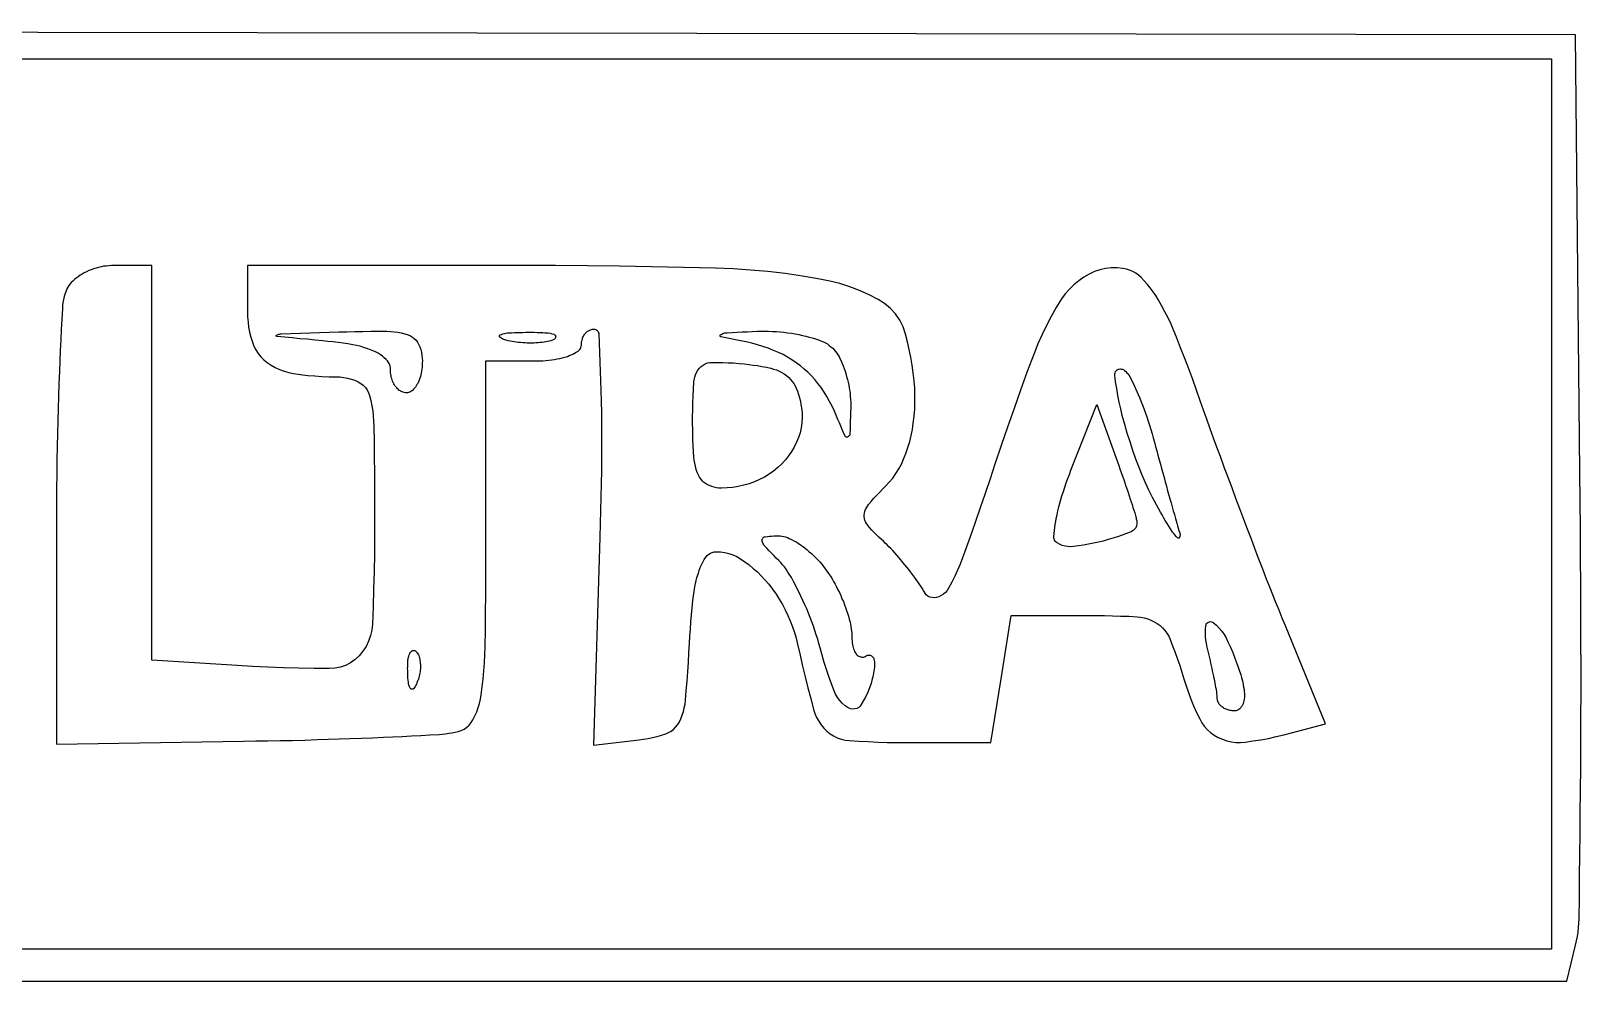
# Model space of a CAD drawing. Header units: millimetres. Extents: x -134 to 134, y -49 to 49.
# Drawn here: x -44.63 to -34.61, y -9.51 to -3.37 of the extents above; entities that cross this region are included whole.
import ezdxf

# ---------------------------------------------------------------- set-up
doc = ezdxf.new("R2010")
doc.units = ezdxf.units.MM
doc.header["$LTSCALE"] = 10
doc.header["$MEASUREMENT"] = 0

# ---------------------------------------------------------------- blocks, each defined once
blk = doc.blocks.new('DT0B-ULTRA_v_1')
at = {"color": 7, "linetype": 'Continuous', "lineweight": -3}
for points in [[(-51.71, -9.509, 0), (-34.699, -9.509, 0), (-34.642, -9.278, 0), (-34.636, -9.249, 0), (-34.631, -9.221, 0), (-34.626, -9.193, 0), (-34.623, -9.164, 0), (-34.621, -9.135, 0), (-34.62, -9.106, 0), (-34.618, -8.969, 0), (-34.617, -8.832, 0), (-34.615, -8.695, 0), (-34.613, -8.558, 0), (-34.612, -8.421, 0), (-34.611, -8.284, 0), (-34.609, -8.123, 0), (-34.608, -7.962, 0), (-34.608, -7.802, 0), (-34.607, -7.641, 0), (-34.607, -7.48, 0), (-34.608, -7.319, 0), (-34.608, -7.136, 0), (-34.609, -6.953, 0), (-34.61, -6.769, 0), (-34.611, -6.586, 0), (-34.613, -6.403, 0), (-34.615, -6.219, 0), (-34.643, -3.392, 0), (-51.682, -3.366, 0)], [(-34.798, -6.425, 0), (-34.798, -9.303, 0), (-51.708, -9.303, 0), (-68.619, -9.303, 0), (-68.619, -6.425, 0), (-68.619, -3.547, 0), (-51.708, -3.547, 0), (-34.798, -3.547, 0), (-34.798, -6.425, 0)], [(-44.398, -5.046, 0), (-44.405, -5.064, 0), (-44.411, -5.083, 0), (-44.415, -5.103, 0), (-44.419, -5.122, 0), (-44.421, -5.142, 0), (-44.423, -5.162, 0), (-44.427, -5.229, 0), (-44.43, -5.297, 0), (-44.433, -5.364, 0), (-44.437, -5.432, 0), (-44.44, -5.5, 0), (-44.442, -5.567, 0), (-44.445, -5.648, 0), (-44.448, -5.728, 0), (-44.451, -5.809, 0), (-44.453, -5.889, 0), (-44.455, -5.97, 0), (-44.456, -6.05, 0), (-44.458, -6.141, 0), (-44.459, -6.231, 0), (-44.46, -6.322, 0), (-44.46, -6.412, 0), (-44.461, -6.502, 0), (-44.461, -6.593, 0), (-44.461, -7.977, 0), (-43.253, -7.959, 0), (-43.173, -7.957, 0), (-43.094, -7.956, 0), (-43.015, -7.954, 0), (-42.936, -7.953, 0), (-42.856, -7.951, 0), (-42.777, -7.948, 0), (-42.705, -7.946, 0), (-42.634, -7.944, 0), (-42.562, -7.941, 0), (-42.49, -7.939, 0), (-42.419, -7.936, 0), (-42.347, -7.933, 0), (-42.287, -7.93, 0), (-42.227, -7.927, 0), (-42.167, -7.924, 0), (-42.107, -7.921, 0), (-42.047, -7.917, 0), (-41.987, -7.914, 0), (-41.966, -7.912, 0), (-41.946, -7.91, 0), (-41.925, -7.907, 0), (-41.905, -7.904, 0), (-41.885, -7.9, 0), (-41.865, -7.895, 0), (-41.845, -7.889, 0), (-41.826, -7.88, 0), (-41.809, -7.868, 0), (-41.793, -7.854, 0), (-41.78, -7.838, 0), (-41.769, -7.82, 0), (-41.756, -7.794, 0), (-41.745, -7.768, 0), (-41.735, -7.741, 0), (-41.727, -7.714, 0), (-41.721, -7.686, 0), (-41.716, -7.658, 0), (-41.709, -7.607, 0), (-41.703, -7.555, 0), (-41.698, -7.504, 0), (-41.694, -7.452, 0), (-41.692, -7.401, 0), (-41.691, -7.349, 0), (-41.689, -7.237, 0), (-41.688, -7.124, 0), (-41.686, -7.012, 0), (-41.686, -6.9, 0), (-41.685, -6.787, 0), (-41.685, -6.675, 0), (-41.685, -5.5, 0), (-41.377, -5.5, 0), (-41.357, -5.5, 0), (-41.337, -5.499, 0), (-41.318, -5.498, 0), (-41.298, -5.496, 0), (-41.278, -5.495, 0), (-41.259, -5.492, 0), (-41.242, -5.49, 0), (-41.225, -5.487, 0), (-41.208, -5.483, 0), (-41.192, -5.479, 0), (-41.175, -5.475, 0), (-41.159, -5.47, 0), (-41.147, -5.465, 0), (-41.135, -5.46, 0), (-41.123, -5.455, 0), (-41.112, -5.449, 0), (-41.101, -5.443, 0), (-41.09, -5.436, 0), (-41.084, -5.432, 0), (-41.078, -5.426, 0), (-41.074, -5.419, 0), (-41.071, -5.412, 0), (-41.069, -5.405, 0), (-41.068, -5.397, 0), (-41.068, -5.39, 0), (-41.068, -5.384, 0), (-41.067, -5.377, 0), (-41.066, -5.371, 0), (-41.064, -5.364, 0), (-41.062, -5.358, 0), (-41.06, -5.352, 0), (-41.058, -5.346, 0), (-41.055, -5.34, 0), (-41.052, -5.335, 0), (-41.048, -5.329, 0), (-41.045, -5.324, 0), (-41.041, -5.32, 0), (-41.037, -5.316, 0), (-41.033, -5.312, 0), (-41.028, -5.308, 0), (-41.023, -5.305, 0), (-41.018, -5.302, 0), (-41.013, -5.3, 0), (-41.008, -5.298, 0), (-41.003, -5.296, 0), (-40.998, -5.295, 0), (-40.993, -5.294, 0), (-40.987, -5.294, 0), (-40.981, -5.295, 0), (-40.975, -5.297, 0), (-40.969, -5.3, 0), (-40.964, -5.305, 0), (-40.96, -5.31, 0), (-40.957, -5.316, 0), (-40.956, -5.323, 0), (-40.956, -5.325, 0), (-40.953, -5.385, 0), (-40.951, -5.446, 0), (-40.949, -5.507, 0), (-40.946, -5.568, 0), (-40.944, -5.628, 0), (-40.943, -5.689, 0), (-40.941, -5.761, 0), (-40.939, -5.834, 0), (-40.938, -5.906, 0), (-40.938, -5.978, 0), (-40.938, -6.051, 0), (-40.938, -6.123, 0), (-40.939, -6.209, 0), (-40.94, -6.295, 0), (-40.942, -6.381, 0), (-40.944, -6.467, 0), (-40.946, -6.553, 0), (-40.948, -6.639, 0), (-40.99, -7.983, 0), (-40.695, -7.949, 0), (-40.666, -7.945, 0), (-40.637, -7.94, 0), (-40.608, -7.934, 0), (-40.579, -7.927, 0), (-40.55, -7.919, 0), (-40.522, -7.91, 0), (-40.505, -7.903, 0), (-40.488, -7.893, 0), (-40.473, -7.882, 0), (-40.459, -7.868, 0), (-40.447, -7.853, 0), (-40.437, -7.837, 0), (-40.426, -7.814, 0), (-40.417, -7.791, 0), (-40.409, -7.767, 0), (-40.403, -7.743, 0), (-40.398, -7.718, 0), (-40.395, -7.694, 0), (-40.39, -7.632, 0), (-40.385, -7.571, 0), (-40.381, -7.509, 0), (-40.376, -7.448, 0), (-40.373, -7.386, 0), (-40.369, -7.324, 0), (-40.367, -7.279, 0), (-40.364, -7.233, 0), (-40.36, -7.187, 0), (-40.356, -7.141, 0), (-40.352, -7.095, 0), (-40.348, -7.049, 0), (-40.344, -7.019, 0), (-40.339, -6.99, 0), (-40.334, -6.96, 0), (-40.328, -6.93, 0), (-40.321, -6.901, 0), (-40.312, -6.872, 0), (-40.307, -6.854, 0), (-40.3, -6.836, 0), (-40.292, -6.818, 0), (-40.283, -6.801, 0), (-40.274, -6.784, 0), (-40.263, -6.768, 0), (-40.255, -6.758, 0), (-40.245, -6.75, 0), (-40.234, -6.743, 0), (-40.222, -6.738, 0), (-40.21, -6.734, 0), (-40.197, -6.733, 0), (-40.169, -6.735, 0), (-40.142, -6.739, 0), (-40.115, -6.745, 0), (-40.089, -6.754, 0), (-40.064, -6.765, 0), (-40.04, -6.779, 0), (-40.011, -6.798, 0), (-39.984, -6.819, 0), (-39.957, -6.841, 0), (-39.931, -6.864, 0), (-39.906, -6.889, 0), (-39.882, -6.914, 0), (-39.857, -6.944, 0), (-39.833, -6.975, 0), (-39.81, -7.007, 0), (-39.789, -7.04, 0), (-39.769, -7.074, 0), (-39.751, -7.109, 0), (-39.734, -7.145, 0), (-39.718, -7.181, 0), (-39.704, -7.218, 0), (-39.691, -7.255, 0), (-39.68, -7.293, 0), (-39.671, -7.332, 0), (-39.655, -7.402, 0), (-39.639, -7.473, 0), (-39.622, -7.543, 0), (-39.604, -7.613, 0), (-39.586, -7.683, 0), (-39.567, -7.753, 0), (-39.559, -7.78, 0), (-39.548, -7.805, 0), (-39.534, -7.829, 0), (-39.519, -7.852, 0), (-39.501, -7.874, 0), (-39.481, -7.893, 0), (-39.461, -7.91, 0), (-39.438, -7.924, 0), (-39.415, -7.936, 0), (-39.39, -7.945, 0), (-39.364, -7.951, 0), (-39.338, -7.954, 0), (-39.276, -7.958, 0), (-39.215, -7.961, 0), (-39.153, -7.964, 0), (-39.091, -7.966, 0), (-39.029, -7.967, 0), (-38.967, -7.967, 0), (-38.422, -7.967, 0), (-38.356, -7.556, 0), (-38.29, -7.145, 0), (-37.794, -7.145, 0), (-37.741, -7.145, 0), (-37.688, -7.146, 0), (-37.635, -7.147, 0), (-37.583, -7.149, 0), (-37.53, -7.151, 0), (-37.477, -7.154, 0), (-37.454, -7.156, 0), (-37.431, -7.161, 0), (-37.408, -7.167, 0), (-37.387, -7.176, 0), (-37.366, -7.186, 0), (-37.346, -7.198, 0), (-37.328, -7.211, 0), (-37.312, -7.226, 0), (-37.297, -7.242, 0), (-37.284, -7.26, 0), (-37.272, -7.279, 0), (-37.263, -7.3, 0), (-37.247, -7.342, 0), (-37.231, -7.384, 0), (-37.216, -7.427, 0), (-37.201, -7.469, 0), (-37.187, -7.513, 0), (-37.174, -7.556, 0), (-37.16, -7.6, 0), (-37.145, -7.644, 0), (-37.129, -7.687, 0), (-37.111, -7.73, 0), (-37.092, -7.772, 0), (-37.072, -7.814, 0), (-37.058, -7.839, 0), (-37.042, -7.862, 0), (-37.022, -7.884, 0), (-37.001, -7.903, 0), (-36.978, -7.92, 0), (-36.953, -7.934, 0), (-36.925, -7.946, 0), (-36.897, -7.956, 0), (-36.867, -7.962, 0), (-36.838, -7.966, 0), (-36.808, -7.966, 0), (-36.778, -7.964, 0), (-36.728, -7.957, 0), (-36.677, -7.949, 0), (-36.627, -7.94, 0), (-36.578, -7.929, 0), (-36.528, -7.918, 0), (-36.479, -7.905, 0), (-36.259, -7.846, 0), (-36.518, -7.213, 0), (-36.539, -7.162, 0), (-36.559, -7.112, 0), (-36.579, -7.062, 0), (-36.599, -7.012, 0), (-36.619, -6.962, 0), (-36.639, -6.911, 0), (-36.664, -6.847, 0), (-36.689, -6.782, 0), (-36.713, -6.718, 0), (-36.738, -6.653, 0), (-36.763, -6.588, 0), (-36.787, -6.524, 0), (-36.812, -6.456, 0), (-36.838, -6.389, 0), (-36.863, -6.321, 0), (-36.888, -6.253, 0), (-36.913, -6.186, 0), (-36.938, -6.118, 0), (-36.96, -6.058, 0), (-36.982, -5.998, 0), (-37.004, -5.938, 0), (-37.025, -5.877, 0), (-37.047, -5.817, 0), (-37.068, -5.757, 0), (-37.092, -5.688, 0), (-37.117, -5.62, 0), (-37.143, -5.551, 0), (-37.168, -5.483, 0), (-37.195, -5.415, 0), (-37.221, -5.347, 0), (-37.239, -5.305, 0), (-37.257, -5.263, 0), (-37.276, -5.222, 0), (-37.297, -5.182, 0), (-37.318, -5.142, 0), (-37.341, -5.102, 0), (-37.356, -5.077, 0), (-37.373, -5.052, 0), (-37.391, -5.028, 0), (-37.41, -5.005, 0), (-37.43, -4.982, 0), (-37.451, -4.961, 0), (-37.467, -4.946, 0), (-37.485, -4.933, 0), (-37.505, -4.922, 0), (-37.525, -4.913, 0), (-37.546, -4.906, 0), (-37.568, -4.901, 0), (-37.606, -4.898, 0), (-37.643, -4.898, 0), (-37.68, -4.902, 0), (-37.717, -4.91, 0), (-37.752, -4.922, 0), (-37.786, -4.938, 0), (-37.821, -4.958, 0), (-37.854, -4.981, 0), (-37.886, -5.007, 0), (-37.914, -5.036, 0), (-37.941, -5.066, 0), (-37.964, -5.099, 0), (-37.999, -5.155, 0), (-38.032, -5.212, 0), (-38.063, -5.27, 0), (-38.091, -5.329, 0), (-38.118, -5.389, 0), (-38.142, -5.451, 0), (-38.186, -5.569, 0), (-38.229, -5.688, 0), (-38.272, -5.808, 0), (-38.314, -5.927, 0), (-38.355, -6.047, 0), (-38.395, -6.167, 0), (-38.427, -6.262, 0), (-38.459, -6.356, 0), (-38.491, -6.45, 0), (-38.523, -6.544, 0), (-38.556, -6.638, 0), (-38.589, -6.732, 0), (-38.604, -6.772, 0), (-38.62, -6.813, 0), (-38.637, -6.852, 0), (-38.655, -6.892, 0), (-38.674, -6.93, 0), (-38.695, -6.969, 0), (-38.704, -6.983, 0), (-38.715, -6.996, 0), (-38.728, -7.007, 0), (-38.742, -7.017, 0), (-38.757, -7.024, 0), (-38.773, -7.03, 0), (-38.788, -7.031, 0), (-38.802, -7.03, 0), (-38.815, -7.027, 0), (-38.828, -7.02, 0), (-38.839, -7.011, 0), (-38.848, -6.999, 0), (-38.849, -6.998, 0), (-38.857, -6.983, 0), (-38.866, -6.969, 0), (-38.875, -6.955, 0), (-38.884, -6.941, 0), (-38.894, -6.927, 0), (-38.904, -6.913, 0), (-38.916, -6.897, 0), (-38.928, -6.881, 0), (-38.94, -6.864, 0), (-38.952, -6.849, 0), (-38.965, -6.833, 0), (-38.977, -6.817, 0), (-38.99, -6.802, 0), (-39.003, -6.786, 0), (-39.016, -6.771, 0), (-39.029, -6.756, 0), (-39.043, -6.741, 0), (-39.056, -6.726, 0), (-39.068, -6.713, 0), (-39.08, -6.701, 0), (-39.091, -6.689, 0), (-39.104, -6.677, 0), (-39.116, -6.665, 0), (-39.129, -6.654, 0), (-39.145, -6.639, 0), (-39.16, -6.624, 0), (-39.176, -6.609, 0), (-39.191, -6.593, 0), (-39.205, -6.577, 0), (-39.22, -6.56, 0), (-39.226, -6.551, 0), (-39.232, -6.541, 0), (-39.236, -6.53, 0), (-39.239, -6.519, 0), (-39.24, -6.508, 0), (-39.24, -6.497, 0), (-39.239, -6.484, 0), (-39.236, -6.472, 0), (-39.232, -6.46, 0), (-39.226, -6.449, 0), (-39.22, -6.438, 0), (-39.212, -6.429, 0), (-39.195, -6.408, 0), (-39.177, -6.388, 0), (-39.159, -6.368, 0), (-39.14, -6.348, 0), (-39.122, -6.329, 0), (-39.103, -6.31, 0), (-39.079, -6.284, 0), (-39.056, -6.257, 0), (-39.036, -6.228, 0), (-39.017, -6.198, 0), (-39, -6.167, 0), (-38.986, -6.135, 0), (-38.971, -6.098, 0), (-38.958, -6.06, 0), (-38.946, -6.021, 0), (-38.937, -5.982, 0), (-38.929, -5.943, 0), (-38.923, -5.903, 0), (-38.918, -5.857, 0), (-38.914, -5.811, 0), (-38.913, -5.766, 0), (-38.913, -5.72, 0), (-38.914, -5.674, 0), (-38.918, -5.628, 0), (-38.924, -5.577, 0), (-38.931, -5.526, 0), (-38.939, -5.476, 0), (-38.949, -5.426, 0), (-38.96, -5.376, 0), (-38.973, -5.326, 0), (-38.988, -5.28, 0), (-39.01, -5.237, 0), (-39.038, -5.196, 0), (-39.07, -5.16, 0), (-39.108, -5.129, 0), (-39.149, -5.103, 0), (-39.209, -5.072, 0), (-39.27, -5.045, 0), (-39.333, -5.021, 0), (-39.397, -5, 0), (-39.462, -4.983, 0), (-39.528, -4.97, 0), (-39.64, -4.951, 0), (-39.751, -4.935, 0), (-39.863, -4.922, 0), (-39.976, -4.912, 0), (-40.088, -4.905, 0), (-40.201, -4.9, 0), (-40.408, -4.895, 0), (-40.615, -4.891, 0), (-40.822, -4.887, 0), (-41.029, -4.885, 0), (-41.236, -4.883, 0), (-41.443, -4.883, 0), (-43.227, -4.883, 0), (-43.227, -5.18, 0), (-43.226, -5.214, 0), (-43.223, -5.248, 0), (-43.219, -5.281, 0), (-43.213, -5.314, 0), (-43.205, -5.347, 0), (-43.195, -5.379, 0), (-43.185, -5.405, 0), (-43.172, -5.429, 0), (-43.157, -5.452, 0), (-43.14, -5.473, 0), (-43.121, -5.492, 0), (-43.1, -5.509, 0), (-43.074, -5.527, 0), (-43.047, -5.542, 0), (-43.019, -5.555, 0), (-42.989, -5.566, 0), (-42.959, -5.575, 0), (-42.928, -5.581, 0), (-42.883, -5.588, 0), (-42.837, -5.593, 0), (-42.791, -5.597, 0), (-42.745, -5.6, 0), (-42.699, -5.602, 0), (-42.653, -5.603, 0), (-42.629, -5.603, 0), (-42.604, -5.606, 0), (-42.58, -5.611, 0), (-42.556, -5.617, 0), (-42.533, -5.625, 0), (-42.511, -5.635, 0), (-42.494, -5.645, 0), (-42.478, -5.657, 0), (-42.464, -5.671, 0), (-42.453, -5.687, 0), (-42.444, -5.705, 0), (-42.437, -5.723, 0), (-42.429, -5.756, 0), (-42.423, -5.789, 0), (-42.417, -5.822, 0), (-42.413, -5.855, 0), (-42.411, -5.889, 0), (-42.409, -5.922, 0), (-42.408, -6.022, 0), (-42.407, -6.122, 0), (-42.406, -6.221, 0), (-42.405, -6.321, 0), (-42.405, -6.421, 0), (-42.405, -6.52, 0), (-42.405, -6.634, 0), (-42.406, -6.748, 0), (-42.408, -6.861, 0), (-42.411, -6.975, 0), (-42.415, -7.089, 0), (-42.419, -7.202, 0), (-42.423, -7.24, 0), (-42.431, -7.276, 0), (-42.444, -7.312, 0), (-42.46, -7.346, 0), (-42.481, -7.377, 0), (-42.505, -7.406, 0), (-42.531, -7.431, 0), (-42.56, -7.451, 0), (-42.592, -7.468, 0), (-42.626, -7.48, 0), (-42.661, -7.487, 0), (-42.697, -7.489, 0), (-42.796, -7.488, 0), (-42.895, -7.486, 0), (-42.994, -7.484, 0), (-43.094, -7.48, 0), (-43.193, -7.475, 0), (-43.292, -7.469, 0), (-43.844, -7.434, 0), (-43.844, -6.158, 0), (-43.844, -4.883, 0), (-44.09, -4.883, 0), (-44.106, -4.883, 0), (-44.123, -4.884, 0), (-44.14, -4.886, 0), (-44.156, -4.888, 0), (-44.172, -4.891, 0), (-44.189, -4.895, 0), (-44.205, -4.899, 0), (-44.221, -4.904, 0), (-44.236, -4.91, 0), (-44.252, -4.916, 0), (-44.267, -4.923, 0), (-44.282, -4.931, 0), (-44.295, -4.938, 0), (-44.308, -4.946, 0), (-44.321, -4.955, 0), (-44.333, -4.964, 0), (-44.345, -4.973, 0), (-44.356, -4.983, 0), (-44.365, -4.992, 0), (-44.373, -5.002, 0), (-44.381, -5.012, 0), (-44.387, -5.023, 0), (-44.393, -5.034, 0), (-44.398, -5.046, 0)], [(-42.096, -5.5, 0), (-42.097, -5.513, 0), (-42.097, -5.526, 0), (-42.098, -5.539, 0), (-42.1, -5.552, 0), (-42.102, -5.565, 0), (-42.104, -5.578, 0), (-42.106, -5.59, 0), (-42.109, -5.601, 0), (-42.113, -5.612, 0), (-42.117, -5.624, 0), (-42.121, -5.634, 0), (-42.126, -5.645, 0), (-42.131, -5.653, 0), (-42.136, -5.661, 0), (-42.141, -5.669, 0), (-42.147, -5.676, 0), (-42.153, -5.683, 0), (-42.16, -5.69, 0), (-42.165, -5.694, 0), (-42.171, -5.698, 0), (-42.178, -5.701, 0), (-42.185, -5.704, 0), (-42.192, -5.705, 0), (-42.199, -5.705, 0), (-42.206, -5.705, 0), (-42.213, -5.704, 0), (-42.22, -5.702, 0), (-42.226, -5.7, 0), (-42.232, -5.697, 0), (-42.238, -5.694, 0), (-42.245, -5.69, 0), (-42.251, -5.685, 0), (-42.257, -5.68, 0), (-42.262, -5.674, 0), (-42.267, -5.668, 0), (-42.272, -5.662, 0), (-42.277, -5.654, 0), (-42.281, -5.647, 0), (-42.285, -5.639, 0), (-42.289, -5.631, 0), (-42.292, -5.622, 0), (-42.294, -5.614, 0), (-42.297, -5.604, 0), (-42.298, -5.595, 0), (-42.3, -5.586, 0), (-42.301, -5.576, 0), (-42.302, -5.567, 0), (-42.302, -5.557, 0), (-42.303, -5.545, 0), (-42.305, -5.532, 0), (-42.309, -5.521, 0), (-42.315, -5.509, 0), (-42.322, -5.499, 0), (-42.33, -5.49, 0), (-42.342, -5.479, 0), (-42.354, -5.468, 0), (-42.368, -5.459, 0), (-42.381, -5.45, 0), (-42.395, -5.443, 0), (-42.41, -5.436, 0), (-42.432, -5.427, 0), (-42.454, -5.419, 0), (-42.476, -5.412, 0), (-42.499, -5.405, 0), (-42.522, -5.4, 0), (-42.545, -5.395, 0), (-42.577, -5.39, 0), (-42.609, -5.385, 0), (-42.641, -5.38, 0), (-42.674, -5.376, 0), (-42.706, -5.373, 0), (-42.739, -5.369, 0), (-42.788, -5.365, 0), (-42.838, -5.36, 0), (-42.887, -5.356, 0), (-42.937, -5.351, 0), (-42.986, -5.347, 0), (-43.036, -5.342, 0), (-43.037, -5.342, 0), (-43.038, -5.342, 0), (-43.038, -5.341, 0), (-43.039, -5.34, 0), (-43.04, -5.339, 0), (-43.04, -5.338, 0), (-43.04, -5.337, 0), (-43.04, -5.336, 0), (-43.04, -5.335, 0), (-43.039, -5.335, 0), (-43.038, -5.334, 0), (-43.038, -5.333, 0), (-43.038, -5.333, 0), (-43.033, -5.331, 0), (-43.028, -5.329, 0), (-43.023, -5.327, 0), (-43.018, -5.326, 0), (-43.013, -5.325, 0), (-43.008, -5.325, 0), (-42.946, -5.323, 0), (-42.884, -5.321, 0), (-42.822, -5.318, 0), (-42.76, -5.316, 0), (-42.698, -5.314, 0), (-42.636, -5.312, 0), (-42.584, -5.311, 0), (-42.533, -5.309, 0), (-42.481, -5.309, 0), (-42.429, -5.308, 0), (-42.377, -5.308, 0), (-42.326, -5.308, 0), (-42.302, -5.309, 0), (-42.279, -5.311, 0), (-42.255, -5.314, 0), (-42.232, -5.319, 0), (-42.21, -5.325, 0), (-42.187, -5.332, 0), (-42.173, -5.338, 0), (-42.16, -5.346, 0), (-42.148, -5.355, 0), (-42.137, -5.366, 0), (-42.128, -5.378, 0), (-42.121, -5.392, 0), (-42.113, -5.409, 0), (-42.107, -5.426, 0), (-42.102, -5.444, 0), (-42.099, -5.463, 0), (-42.097, -5.481, 0), (-42.096, -5.5, 0)], [(-39.444, -5.418, 0), (-39.435, -5.427, 0), (-39.426, -5.438, 0), (-39.418, -5.449, 0), (-39.41, -5.46, 0), (-39.403, -5.471, 0), (-39.397, -5.483, 0), (-39.39, -5.499, 0), (-39.383, -5.516, 0), (-39.376, -5.532, 0), (-39.37, -5.548, 0), (-39.364, -5.565, 0), (-39.359, -5.582, 0), (-39.354, -5.6, 0), (-39.349, -5.619, 0), (-39.344, -5.637, 0), (-39.34, -5.656, 0), (-39.337, -5.675, 0), (-39.334, -5.694, 0), (-39.331, -5.712, 0), (-39.33, -5.73, 0), (-39.328, -5.748, 0), (-39.327, -5.766, 0), (-39.327, -5.785, 0), (-39.327, -5.803, 0), (-39.328, -5.831, 0), (-39.329, -5.858, 0), (-39.33, -5.886, 0), (-39.33, -5.913, 0), (-39.331, -5.941, 0), (-39.333, -5.969, 0), (-39.333, -5.973, 0), (-39.334, -5.977, 0), (-39.336, -5.982, 0), (-39.339, -5.985, 0), (-39.342, -5.988, 0), (-39.346, -5.991, 0), (-39.349, -5.992, 0), (-39.351, -5.993, 0), (-39.354, -5.993, 0), (-39.357, -5.992, 0), (-39.359, -5.991, 0), (-39.361, -5.99, 0), (-39.363, -5.987, 0), (-39.364, -5.985, 0), (-39.364, -5.985, 0), (-39.374, -5.964, 0), (-39.383, -5.942, 0), (-39.392, -5.921, 0), (-39.401, -5.899, 0), (-39.41, -5.878, 0), (-39.419, -5.856, 0), (-39.432, -5.824, 0), (-39.447, -5.792, 0), (-39.464, -5.761, 0), (-39.481, -5.73, 0), (-39.5, -5.701, 0), (-39.519, -5.672, 0), (-39.539, -5.646, 0), (-39.559, -5.62, 0), (-39.581, -5.596, 0), (-39.604, -5.573, 0), (-39.628, -5.552, 0), (-39.653, -5.531, 0), (-39.68, -5.511, 0), (-39.708, -5.492, 0), (-39.736, -5.475, 0), (-39.765, -5.459, 0), (-39.795, -5.445, 0), (-39.826, -5.432, 0), (-39.861, -5.418, 0), (-39.896, -5.406, 0), (-39.931, -5.395, 0), (-39.967, -5.385, 0), (-40.004, -5.377, 0), (-40.04, -5.369, 0), (-40.061, -5.366, 0), (-40.082, -5.361, 0), (-40.103, -5.357, 0), (-40.124, -5.353, 0), (-40.145, -5.349, 0), (-40.165, -5.344, 0), (-40.167, -5.343, 0), (-40.168, -5.343, 0), (-40.17, -5.341, 0), (-40.171, -5.34, 0), (-40.171, -5.339, 0), (-40.172, -5.337, 0), (-40.172, -5.335, 0), (-40.171, -5.334, 0), (-40.171, -5.332, 0), (-40.17, -5.331, 0), (-40.168, -5.33, 0), (-40.168, -5.33, 0), (-40.161, -5.326, 0), (-40.154, -5.323, 0), (-40.147, -5.32, 0), (-40.14, -5.319, 0), (-40.133, -5.317, 0), (-40.125, -5.317, 0), (-40.093, -5.315, 0), (-40.061, -5.314, 0), (-40.029, -5.312, 0), (-39.997, -5.311, 0), (-39.965, -5.309, 0), (-39.932, -5.308, 0), (-39.908, -5.307, 0), (-39.883, -5.307, 0), (-39.858, -5.308, 0), (-39.833, -5.309, 0), (-39.808, -5.31, 0), (-39.784, -5.312, 0), (-39.759, -5.314, 0), (-39.735, -5.317, 0), (-39.711, -5.321, 0), (-39.686, -5.325, 0), (-39.662, -5.329, 0), (-39.638, -5.335, 0), (-39.618, -5.339, 0), (-39.597, -5.345, 0), (-39.577, -5.351, 0), (-39.556, -5.357, 0), (-39.536, -5.364, 0), (-39.516, -5.371, 0), (-39.503, -5.377, 0), (-39.49, -5.383, 0), (-39.478, -5.39, 0), (-39.466, -5.399, 0), (-39.455, -5.408, 0), (-39.444, -5.418, 0)], [(-41.246, -5.362, 0), (-41.256, -5.365, 0), (-41.266, -5.369, 0), (-41.276, -5.372, 0), (-41.287, -5.374, 0), (-41.297, -5.376, 0), (-41.308, -5.378, 0), (-41.321, -5.38, 0), (-41.335, -5.381, 0), (-41.348, -5.382, 0), (-41.362, -5.383, 0), (-41.375, -5.384, 0), (-41.389, -5.384, 0), (-41.404, -5.384, 0), (-41.418, -5.384, 0), (-41.432, -5.383, 0), (-41.447, -5.382, 0), (-41.461, -5.381, 0), (-41.476, -5.38, 0), (-41.489, -5.378, 0), (-41.502, -5.376, 0), (-41.515, -5.374, 0), (-41.529, -5.372, 0), (-41.542, -5.369, 0), (-41.555, -5.365, 0), (-41.562, -5.363, 0), (-41.569, -5.361, 0), (-41.575, -5.358, 0), (-41.582, -5.355, 0), (-41.588, -5.351, 0), (-41.594, -5.347, 0), (-41.596, -5.346, 0), (-41.597, -5.344, 0), (-41.598, -5.343, 0), (-41.598, -5.341, 0), (-41.598, -5.339, 0), (-41.598, -5.337, 0), (-41.597, -5.335, 0), (-41.596, -5.333, 0), (-41.595, -5.332, 0), (-41.593, -5.331, 0), (-41.593, -5.331, 0), (-41.584, -5.328, 0), (-41.575, -5.325, 0), (-41.566, -5.322, 0), (-41.557, -5.321, 0), (-41.547, -5.319, 0), (-41.538, -5.318, 0), (-41.52, -5.317, 0), (-41.501, -5.316, 0), (-41.483, -5.316, 0), (-41.465, -5.315, 0), (-41.446, -5.315, 0), (-41.428, -5.314, 0), (-41.41, -5.314, 0), (-41.391, -5.314, 0), (-41.373, -5.314, 0), (-41.354, -5.315, 0), (-41.336, -5.315, 0), (-41.317, -5.316, 0), (-41.305, -5.317, 0), (-41.294, -5.318, 0), (-41.282, -5.319, 0), (-41.27, -5.321, 0), (-41.259, -5.324, 0), (-41.247, -5.327, 0), (-41.244, -5.328, 0), (-41.241, -5.33, 0), (-41.238, -5.332, 0), (-41.236, -5.336, 0), (-41.235, -5.339, 0), (-41.234, -5.343, 0), (-41.234, -5.343, 0), (-41.235, -5.347, 0), (-41.236, -5.351, 0), (-41.237, -5.354, 0), (-41.24, -5.357, 0), (-41.243, -5.36, 0), (-41.246, -5.362, 0)], [(-39.645, -5.802, 0), (-39.642, -5.835, 0), (-39.641, -5.867, 0), (-39.643, -5.9, 0), (-39.648, -5.932, 0), (-39.655, -5.964, 0), (-39.665, -5.995, 0), (-39.678, -6.026, 0), (-39.693, -6.057, 0), (-39.71, -6.086, 0), (-39.729, -6.114, 0), (-39.75, -6.14, 0), (-39.773, -6.165, 0), (-39.799, -6.189, 0), (-39.826, -6.212, 0), (-39.855, -6.232, 0), (-39.885, -6.251, 0), (-39.917, -6.267, 0), (-39.949, -6.281, 0), (-39.984, -6.294, 0), (-40.019, -6.304, 0), (-40.054, -6.312, 0), (-40.09, -6.318, 0), (-40.126, -6.321, 0), (-40.163, -6.322, 0), (-40.179, -6.322, 0), (-40.194, -6.32, 0), (-40.21, -6.316, 0), (-40.225, -6.312, 0), (-40.24, -6.306, 0), (-40.254, -6.3, 0), (-40.267, -6.292, 0), (-40.278, -6.284, 0), (-40.288, -6.274, 0), (-40.297, -6.263, 0), (-40.305, -6.251, 0), (-40.312, -6.239, 0), (-40.319, -6.22, 0), (-40.326, -6.201, 0), (-40.331, -6.181, 0), (-40.336, -6.161, 0), (-40.339, -6.141, 0), (-40.341, -6.121, 0), (-40.343, -6.085, 0), (-40.345, -6.049, 0), (-40.347, -6.013, 0), (-40.348, -5.977, 0), (-40.348, -5.941, 0), (-40.349, -5.904, 0), (-40.349, -5.86, 0), (-40.348, -5.816, 0), (-40.347, -5.771, 0), (-40.346, -5.727, 0), (-40.344, -5.683, 0), (-40.342, -5.638, 0), (-40.34, -5.622, 0), (-40.336, -5.605, 0), (-40.331, -5.589, 0), (-40.324, -5.574, 0), (-40.315, -5.56, 0), (-40.304, -5.546, 0), (-40.294, -5.535, 0), (-40.281, -5.526, 0), (-40.268, -5.519, 0), (-40.253, -5.513, 0), (-40.238, -5.51, 0), (-40.223, -5.509, 0), (-40.188, -5.509, 0), (-40.153, -5.51, 0), (-40.119, -5.511, 0), (-40.084, -5.513, 0), (-40.049, -5.516, 0), (-40.015, -5.519, 0), (-39.986, -5.522, 0), (-39.957, -5.526, 0), (-39.929, -5.53, 0), (-39.901, -5.535, 0), (-39.872, -5.541, 0), (-39.844, -5.547, 0), (-39.826, -5.552, 0), (-39.808, -5.558, 0), (-39.79, -5.566, 0), (-39.773, -5.574, 0), (-39.757, -5.584, 0), (-39.741, -5.596, 0), (-39.728, -5.607, 0), (-39.716, -5.619, 0), (-39.705, -5.632, 0), (-39.695, -5.646, 0), (-39.687, -5.66, 0), (-39.68, -5.676, 0), (-39.672, -5.696, 0), (-39.665, -5.717, 0), (-39.658, -5.738, 0), (-39.653, -5.759, 0), (-39.649, -5.781, 0), (-39.645, -5.802, 0)], [(-37.365, -6.025, 0), (-37.357, -6.053, 0), (-37.349, -6.082, 0), (-37.342, -6.11, 0), (-37.334, -6.139, 0), (-37.326, -6.167, 0), (-37.318, -6.195, 0), (-37.31, -6.224, 0), (-37.302, -6.253, 0), (-37.295, -6.281, 0), (-37.287, -6.31, 0), (-37.279, -6.339, 0), (-37.271, -6.367, 0), (-37.264, -6.392, 0), (-37.257, -6.418, 0), (-37.25, -6.443, 0), (-37.243, -6.468, 0), (-37.235, -6.493, 0), (-37.228, -6.518, 0), (-37.224, -6.534, 0), (-37.219, -6.549, 0), (-37.215, -6.565, 0), (-37.21, -6.58, 0), (-37.206, -6.596, 0), (-37.201, -6.611, 0), (-37.2, -6.616, 0), (-37.199, -6.621, 0), (-37.199, -6.626, 0), (-37.2, -6.631, 0), (-37.2, -6.636, 0), (-37.202, -6.64, 0), (-37.203, -6.642, 0), (-37.204, -6.643, 0), (-37.205, -6.645, 0), (-37.207, -6.645, 0), (-37.208, -6.646, 0), (-37.21, -6.646, 0), (-37.212, -6.646, 0), (-37.214, -6.645, 0), (-37.215, -6.644, 0), (-37.216, -6.643, 0), (-37.224, -6.634, 0), (-37.232, -6.625, 0), (-37.24, -6.616, 0), (-37.247, -6.606, 0), (-37.254, -6.596, 0), (-37.26, -6.586, 0), (-37.272, -6.568, 0), (-37.283, -6.55, 0), (-37.294, -6.532, 0), (-37.305, -6.513, 0), (-37.315, -6.495, 0), (-37.326, -6.477, 0), (-37.352, -6.43, 0), (-37.377, -6.383, 0), (-37.4, -6.335, 0), (-37.423, -6.287, 0), (-37.444, -6.238, 0), (-37.464, -6.189, 0), (-37.484, -6.134, 0), (-37.504, -6.078, 0), (-37.522, -6.022, 0), (-37.54, -5.966, 0), (-37.556, -5.91, 0), (-37.572, -5.853, 0), (-37.582, -5.81, 0), (-37.592, -5.767, 0), (-37.601, -5.723, 0), (-37.608, -5.679, 0), (-37.615, -5.635, 0), (-37.62, -5.591, 0), (-37.62, -5.584, 0), (-37.619, -5.576, 0), (-37.616, -5.569, 0), (-37.611, -5.563, 0), (-37.606, -5.558, 0), (-37.599, -5.554, 0), (-37.592, -5.552, 0), (-37.584, -5.551, 0), (-37.577, -5.552, 0), (-37.57, -5.554, 0), (-37.565, -5.556, 0), (-37.557, -5.562, 0), (-37.549, -5.568, 0), (-37.542, -5.576, 0), (-37.535, -5.583, 0), (-37.529, -5.592, 0), (-37.524, -5.6, 0), (-37.514, -5.619, 0), (-37.505, -5.639, 0), (-37.496, -5.658, 0), (-37.487, -5.677, 0), (-37.478, -5.697, 0), (-37.469, -5.716, 0), (-37.459, -5.74, 0), (-37.45, -5.765, 0), (-37.44, -5.789, 0), (-37.431, -5.813, 0), (-37.422, -5.838, 0), (-37.414, -5.862, 0), (-37.405, -5.889, 0), (-37.396, -5.916, 0), (-37.388, -5.943, 0), (-37.38, -5.97, 0), (-37.372, -5.997, 0), (-37.365, -6.025, 0)], [(-37.478, -6.541, 0), (-37.478, -6.554, 0), (-37.48, -6.566, 0), (-37.485, -6.578, 0), (-37.493, -6.588, 0), (-37.502, -6.596, 0), (-37.512, -6.603, 0), (-37.515, -6.604, 0), (-37.545, -6.616, 0), (-37.574, -6.626, 0), (-37.604, -6.637, 0), (-37.634, -6.646, 0), (-37.664, -6.655, 0), (-37.695, -6.664, 0), (-37.726, -6.672, 0), (-37.758, -6.679, 0), (-37.79, -6.685, 0), (-37.822, -6.691, 0), (-37.855, -6.696, 0), (-37.887, -6.7, 0), (-37.906, -6.701, 0), (-37.924, -6.7, 0), (-37.942, -6.697, 0), (-37.96, -6.692, 0), (-37.977, -6.685, 0), (-37.994, -6.676, 0), (-38, -6.671, 0), (-38.006, -6.665, 0), (-38.01, -6.659, 0), (-38.013, -6.651, 0), (-38.014, -6.643, 0), (-38.014, -6.635, 0), (-38.013, -6.615, 0), (-38.011, -6.596, 0), (-38.008, -6.576, 0), (-38.005, -6.557, 0), (-38.002, -6.538, 0), (-37.999, -6.518, 0), (-37.994, -6.494, 0), (-37.988, -6.469, 0), (-37.982, -6.444, 0), (-37.976, -6.42, 0), (-37.969, -6.395, 0), (-37.962, -6.371, 0), (-37.953, -6.343, 0), (-37.944, -6.315, 0), (-37.934, -6.288, 0), (-37.924, -6.26, 0), (-37.914, -6.233, 0), (-37.904, -6.205, 0), (-37.737, -5.782, 0), (-37.612, -6.129, 0), (-37.603, -6.152, 0), (-37.595, -6.175, 0), (-37.587, -6.198, 0), (-37.579, -6.221, 0), (-37.571, -6.244, 0), (-37.563, -6.267, 0), (-37.556, -6.288, 0), (-37.549, -6.309, 0), (-37.541, -6.33, 0), (-37.534, -6.351, 0), (-37.527, -6.372, 0), (-37.521, -6.393, 0), (-37.515, -6.411, 0), (-37.509, -6.429, 0), (-37.504, -6.447, 0), (-37.498, -6.464, 0), (-37.492, -6.482, 0), (-37.487, -6.5, 0), (-37.485, -6.507, 0), (-37.483, -6.514, 0), (-37.482, -6.521, 0), (-37.48, -6.527, 0), (-37.479, -6.534, 0), (-37.478, -6.541, 0)], [(-39.481, -6.859, 0), (-39.47, -6.875, 0), (-39.459, -6.892, 0), (-39.448, -6.909, 0), (-39.438, -6.926, 0), (-39.429, -6.943, 0), (-39.419, -6.96, 0), (-39.41, -6.979, 0), (-39.401, -6.998, 0), (-39.392, -7.017, 0), (-39.384, -7.037, 0), (-39.375, -7.056, 0), (-39.368, -7.076, 0), (-39.361, -7.094, 0), (-39.354, -7.113, 0), (-39.348, -7.131, 0), (-39.342, -7.15, 0), (-39.337, -7.169, 0), (-39.332, -7.188, 0), (-39.329, -7.202, 0), (-39.326, -7.217, 0), (-39.324, -7.232, 0), (-39.322, -7.246, 0), (-39.321, -7.261, 0), (-39.321, -7.276, 0), (-39.321, -7.288, 0), (-39.32, -7.299, 0), (-39.319, -7.311, 0), (-39.318, -7.322, 0), (-39.316, -7.333, 0), (-39.314, -7.345, 0), (-39.312, -7.353, 0), (-39.309, -7.362, 0), (-39.306, -7.37, 0), (-39.302, -7.378, 0), (-39.298, -7.385, 0), (-39.293, -7.393, 0), (-39.289, -7.398, 0), (-39.285, -7.402, 0), (-39.28, -7.406, 0), (-39.275, -7.409, 0), (-39.269, -7.411, 0), (-39.263, -7.413, 0), (-39.257, -7.414, 0), (-39.251, -7.414, 0), (-39.245, -7.414, 0), (-39.239, -7.412, 0), (-39.233, -7.41, 0), (-39.228, -7.407, 0), (-39.223, -7.405, 0), (-39.218, -7.403, 0), (-39.213, -7.403, 0), (-39.208, -7.403, 0), (-39.202, -7.403, 0), (-39.197, -7.405, 0), (-39.193, -7.407, 0), (-39.189, -7.41, 0), (-39.185, -7.414, 0), (-39.182, -7.418, 0), (-39.179, -7.422, 0), (-39.177, -7.427, 0), (-39.175, -7.436, 0), (-39.174, -7.445, 0), (-39.173, -7.454, 0), (-39.173, -7.463, 0), (-39.173, -7.471, 0), (-39.174, -7.48, 0), (-39.175, -7.493, 0), (-39.177, -7.506, 0), (-39.18, -7.518, 0), (-39.182, -7.531, 0), (-39.185, -7.543, 0), (-39.188, -7.556, 0), (-39.196, -7.585, 0), (-39.206, -7.613, 0), (-39.217, -7.641, 0), (-39.23, -7.669, 0), (-39.244, -7.695, 0), (-39.259, -7.721, 0), (-39.267, -7.732, 0), (-39.276, -7.74, 0), (-39.288, -7.746, 0), (-39.3, -7.75, 0), (-39.313, -7.751, 0), (-39.326, -7.749, 0), (-39.338, -7.745, 0), (-39.343, -7.742, 0), (-39.363, -7.729, 0), (-39.382, -7.713, 0), (-39.398, -7.696, 0), (-39.413, -7.676, 0), (-39.425, -7.655, 0), (-39.435, -7.633, 0), (-39.452, -7.587, 0), (-39.468, -7.541, 0), (-39.484, -7.495, 0), (-39.498, -7.449, 0), (-39.512, -7.402, 0), (-39.525, -7.355, 0), (-39.533, -7.327, 0), (-39.541, -7.298, 0), (-39.55, -7.27, 0), (-39.559, -7.243, 0), (-39.569, -7.215, 0), (-39.579, -7.187, 0), (-39.589, -7.159, 0), (-39.601, -7.131, 0), (-39.612, -7.103, 0), (-39.624, -7.076, 0), (-39.636, -7.048, 0), (-39.649, -7.021, 0), (-39.661, -6.997, 0), (-39.673, -6.973, 0), (-39.685, -6.949, 0), (-39.698, -6.925, 0), (-39.711, -6.901, 0), (-39.725, -6.878, 0), (-39.735, -6.862, 0), (-39.745, -6.847, 0), (-39.756, -6.832, 0), (-39.768, -6.817, 0), (-39.78, -6.803, 0), (-39.793, -6.789, 0), (-39.809, -6.774, 0), (-39.824, -6.758, 0), (-39.839, -6.743, 0), (-39.854, -6.727, 0), (-39.869, -6.711, 0), (-39.884, -6.695, 0), (-39.888, -6.69, 0), (-39.892, -6.684, 0), (-39.895, -6.678, 0), (-39.897, -6.671, 0), (-39.899, -6.664, 0), (-39.899, -6.657, 0), (-39.899, -6.653, 0), (-39.898, -6.649, 0), (-39.895, -6.645, 0), (-39.892, -6.641, 0), (-39.889, -6.638, 0), (-39.885, -6.637, 0), (-39.88, -6.636, 0), (-39.88, -6.636, 0), (-39.866, -6.634, 0), (-39.852, -6.633, 0), (-39.839, -6.632, 0), (-39.825, -6.631, 0), (-39.81, -6.631, 0), (-39.796, -6.631, 0), (-39.784, -6.631, 0), (-39.772, -6.632, 0), (-39.76, -6.635, 0), (-39.748, -6.638, 0), (-39.737, -6.642, 0), (-39.725, -6.647, 0), (-39.71, -6.654, 0), (-39.696, -6.662, 0), (-39.681, -6.67, 0), (-39.667, -6.679, 0), (-39.653, -6.688, 0), (-39.64, -6.698, 0), (-39.624, -6.709, 0), (-39.609, -6.721, 0), (-39.595, -6.733, 0), (-39.581, -6.745, 0), (-39.567, -6.758, 0), (-39.553, -6.772, 0), (-39.54, -6.785, 0), (-39.528, -6.799, 0), (-39.515, -6.814, 0), (-39.503, -6.829, 0), (-39.492, -6.844, 0), (-39.481, -6.859, 0)], [(-36.807, -7.53, 0), (-36.802, -7.546, 0), (-36.798, -7.561, 0), (-36.794, -7.577, 0), (-36.791, -7.593, 0), (-36.788, -7.609, 0), (-36.785, -7.625, 0), (-36.784, -7.637, 0), (-36.783, -7.649, 0), (-36.783, -7.661, 0), (-36.783, -7.673, 0), (-36.784, -7.686, 0), (-36.786, -7.698, 0), (-36.788, -7.706, 0), (-36.791, -7.714, 0), (-36.794, -7.722, 0), (-36.798, -7.73, 0), (-36.803, -7.737, 0), (-36.808, -7.744, 0), (-36.813, -7.749, 0), (-36.819, -7.753, 0), (-36.825, -7.757, 0), (-36.832, -7.759, 0), (-36.839, -7.761, 0), (-36.847, -7.761, 0), (-36.854, -7.761, 0), (-36.861, -7.761, 0), (-36.868, -7.76, 0), (-36.875, -7.759, 0), (-36.882, -7.757, 0), (-36.889, -7.756, 0), (-36.895, -7.754, 0), (-36.901, -7.751, 0), (-36.907, -7.749, 0), (-36.913, -7.746, 0), (-36.919, -7.742, 0), (-36.925, -7.739, 0), (-36.929, -7.735, 0), (-36.934, -7.731, 0), (-36.938, -7.727, 0), (-36.942, -7.723, 0), (-36.945, -7.718, 0), (-36.949, -7.714, 0), (-36.951, -7.709, 0), (-36.954, -7.704, 0), (-36.955, -7.7, 0), (-36.957, -7.695, 0), (-36.957, -7.689, 0), (-36.958, -7.684, 0), (-36.958, -7.677, 0), (-36.958, -7.669, 0), (-36.959, -7.662, 0), (-36.96, -7.654, 0), (-36.961, -7.647, 0), (-36.962, -7.64, 0), (-36.964, -7.625, 0), (-36.967, -7.611, 0), (-36.969, -7.597, 0), (-36.972, -7.583, 0), (-36.975, -7.568, 0), (-36.978, -7.554, 0), (-36.981, -7.538, 0), (-36.984, -7.521, 0), (-36.988, -7.504, 0), (-36.991, -7.488, 0), (-36.995, -7.471, 0), (-36.999, -7.454, 0), (-37.002, -7.437, 0), (-37.006, -7.419, 0), (-37.011, -7.402, 0), (-37.015, -7.385, 0), (-37.019, -7.367, 0), (-37.023, -7.35, 0), (-37.028, -7.327, 0), (-37.032, -7.305, 0), (-37.034, -7.281, 0), (-37.035, -7.258, 0), (-37.034, -7.235, 0), (-37.032, -7.212, 0), (-37.031, -7.206, 0), (-37.029, -7.2, 0), (-37.025, -7.195, 0), (-37.02, -7.191, 0), (-37.015, -7.188, 0), (-37.009, -7.186, 0), (-37.003, -7.185, 0), (-36.996, -7.186, 0), (-36.99, -7.188, 0), (-36.985, -7.191, 0), (-36.983, -7.192, 0), (-36.964, -7.209, 0), (-36.946, -7.228, 0), (-36.929, -7.248, 0), (-36.914, -7.269, 0), (-36.901, -7.291, 0), (-36.889, -7.315, 0), (-36.873, -7.35, 0), (-36.858, -7.385, 0), (-36.844, -7.421, 0), (-36.831, -7.457, 0), (-36.818, -7.493, 0), (-36.807, -7.53, 0)], [(-42.129, -7.575, 0), (-42.132, -7.582, 0), (-42.135, -7.59, 0), (-42.139, -7.597, 0), (-42.143, -7.604, 0), (-42.147, -7.611, 0), (-42.152, -7.618, 0), (-42.153, -7.62, 0), (-42.155, -7.621, 0), (-42.158, -7.622, 0), (-42.16, -7.623, 0), (-42.163, -7.623, 0), (-42.165, -7.623, 0), (-42.168, -7.622, 0), (-42.17, -7.62, 0), (-42.17, -7.62, 0), (-42.174, -7.615, 0), (-42.177, -7.611, 0), (-42.18, -7.606, 0), (-42.182, -7.601, 0), (-42.184, -7.595, 0), (-42.185, -7.59, 0), (-42.186, -7.577, 0), (-42.188, -7.564, 0), (-42.189, -7.551, 0), (-42.19, -7.539, 0), (-42.19, -7.526, 0), (-42.191, -7.513, 0), (-42.191, -7.501, 0), (-42.192, -7.489, 0), (-42.191, -7.477, 0), (-42.191, -7.465, 0), (-42.191, -7.453, 0), (-42.19, -7.441, 0), (-42.189, -7.433, 0), (-42.188, -7.425, 0), (-42.186, -7.416, 0), (-42.184, -7.408, 0), (-42.181, -7.4, 0), (-42.178, -7.392, 0), (-42.176, -7.388, 0), (-42.174, -7.384, 0), (-42.171, -7.381, 0), (-42.167, -7.378, 0), (-42.164, -7.375, 0), (-42.159, -7.373, 0), (-42.156, -7.372, 0), (-42.152, -7.372, 0), (-42.148, -7.372, 0), (-42.144, -7.373, 0), (-42.14, -7.375, 0), (-42.137, -7.378, 0), (-42.133, -7.383, 0), (-42.129, -7.388, 0), (-42.125, -7.394, 0), (-42.122, -7.399, 0), (-42.119, -7.405, 0), (-42.117, -7.412, 0), (-42.115, -7.42, 0), (-42.113, -7.428, 0), (-42.112, -7.436, 0), (-42.11, -7.445, 0), (-42.11, -7.453, 0), (-42.109, -7.461, 0), (-42.109, -7.471, 0), (-42.109, -7.481, 0), (-42.109, -7.49, 0), (-42.11, -7.5, 0), (-42.111, -7.509, 0), (-42.113, -7.519, 0), (-42.115, -7.528, 0), (-42.117, -7.538, 0), (-42.119, -7.547, 0), (-42.122, -7.557, 0), (-42.125, -7.566, 0), (-42.129, -7.575, 0)]]:
    blk.add_polyline3d(points, dxfattribs=at)

msp = doc.modelspace()

# ---------------------------------------------------------------- block references
msp.add_blockref('DT0B-ULTRA_v_1', (0, 0))

doc.saveas('drawing.dxf')
